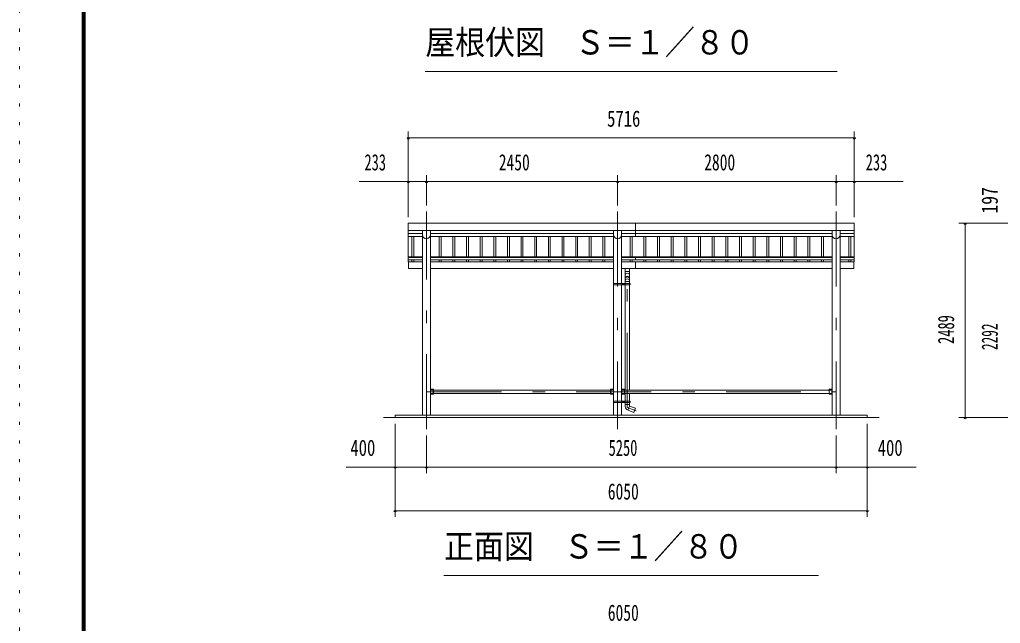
# Model space of a CAD drawing. Units: millimetres, scale not verified. Extents: x -34835 to 34837, y -16800 to 16800.
# Drawn here: x -12683 to -113, y 1535 to 9275 of the extents above; entities that cross this region are included whole.
import ezdxf
from ezdxf.enums import TextEntityAlignment as Align

# ---------------------------------------------------------------- set-up
doc = ezdxf.new("R2010")
doc.units = ezdxf.units.MM
doc.header["$LTSCALE"] = 80
doc.linetypes.add('USER3', pattern=[24, 12, -5, 2, -5])
doc.linetypes.add('USER4', pattern=[3, 0.5, -2.5])
for name, color, linetype, lineweight in [('0-2_1-08BOLD', 7, 'Continuous', 18), ('0-3_1-28CENTER', 3, 'USER3', 18), ('0-4_1-48THIN', 4, 'Continuous', 18), ('0-5_1-58DIM', 3, 'Continuous', 18), ('0-C_F-F1PAPER', 5, 'Continuous', 18), ('0-D_F-E_J_ADD', 5, 'USER4', 18)]:
    doc.layers.add(name, color=color, linetype=linetype, lineweight=lineweight)
doc.styles.add('ＭＳ ゴシック', font='')
doc.styles.get('ＭＳ ゴシック').set_extended_font_data('MS Gothic')

msp = doc.modelspace()

# ---------------------------------------------------------------- linework, layer by layer
at = {"layer": '0-2_1-08BOLD'}
for p, q in [((-4788.91, 6494.38), (-4788.91, 6663.33)), ((-1985.91, 6572.54), (-7701.91, 6572.54)), ((-7519.71, 6572.12), (-7519.71, 4204.33)), ((-7418.11, 4204.33), (-7418.11, 6572.12)), ((-5069.71, 6572.12), (-5069.71, 5890.33)), ((-4968.11, 5890.33), (-4968.11, 6572.12)), ((-2269.71, 6572.12), (-2269.71, 4204.33)), ((-2168.11, 4204.33), (-2168.11, 6572.12)), ((-7701.91, 6533.46), (-7519.71, 6533.46)), ((-7519.71, 6494.38), (-7701.91, 6494.38)), ((-7418.11, 6533.46), (-5069.71, 6533.46)), ((-5069.71, 6494.38), (-7418.11, 6494.38)), ((-4968.11, 6533.46), (-2269.71, 6533.46)), ((-2269.71, 6494.38), (-4968.11, 6494.38)), ((-2168.12, 6533.46), (-1985.91, 6533.46)), ((-1985.91, 6494.38), (-2168.12, 6494.38)), ((-7519.71, 6234.23), (-7701.91, 6234.23)), ((-7701.91, 6224.84), (-7519.71, 6224.84)), ((-7519.71, 6195.21), (-7701.91, 6195.21)), ((-7418.11, 6234.23), (-5069.71, 6234.23)), ((-5069.71, 6224.84), (-7418.11, 6224.84)), ((-7418.11, 6195.21), (-5069.71, 6195.21)), ((-5069.71, 6168.03), (-7418.11, 6168.03)), ((-4968.11, 6234.23), (-2269.71, 6234.23)), ((-2269.71, 6224.84), (-4968.11, 6224.84)), ((-4968.11, 6195.21), (-2269.71, 6195.21)), ((-2269.71, 6168.03), (-4968.11, 6168.03)), ((-4788.91, 6195.21), (-4788.91, 6234.23)), ((-4788.91, 6082.17), (-4788.91, 6168.03)), ((-1985.91, 6195.21), (-2168.12, 6195.21)), ((-2168.12, 6168.03), (-1985.91, 6168.03)), ((-1985.91, 6234.23), (-2168.11, 6234.23)), ((-2168.11, 6224.84), (-1985.91, 6224.84)), ((-7418.11, 6082.17), (-5069.71, 6082.17)), ((-4968.11, 6082.17), (-2269.71, 6082.17)), ((-4922.15, 6045.05), (-4922.15, 6082.17)), ((-4867.16, 6082.17), (-4867.16, 6045.05)), ((-4867.16, 5917.64), (-4922.15, 5917.64)), ((-5069.72, 5874.33), (-5069.72, 4382.93)), ((-4968.11, 4382.93), (-4968.11, 5874.33)), ((-4966.51, 5874.33), (-4966.51, 5890.33)), ((-4923.75, 5874.33), (-4923.75, 5890.33)), ((-4922.15, 4525.68), (-4922.15, 5874.33)), ((-4867.15, 5874.33), (-4867.15, 4525.68)), ((-4865.55, 5890.33), (-4865.55, 5874.33)), ((-4859.45, 5882.33), (-4865.55, 5882.33)), ((-7381.31, 4471.33), (-7381.31, 4537.33)), ((-5109.71, 4525.68), (-7378.11, 4525.68)), ((-5106.52, 4537.33), (-5106.52, 4471.33)), ((-4966.41, 4525.68), (-4931.32, 4525.68)), ((-4931.32, 4471.33), (-4931.32, 4537.33)), ((-4928.11, 4525.68), (-2309.71, 4525.68)), ((-2306.52, 4471.33), (-2306.52, 4537.33)), ((-7416.41, 4482.98), (-7381.31, 4482.98)), ((-7378.11, 4482.98), (-5109.71, 4482.98)), ((-5109.71, 4471.33), (-5069.71, 4471.33)), ((-2309.71, 4482.98), (-4928.11, 4482.98)), ((-4922.15, 4382.93), (-4922.15, 4482.98)), ((-4867.15, 4482.98), (-4867.15, 4382.93)), ((-5069.72, 4366.93), (-5069.72, 4204.33)), ((-4968.11, 4204.33), (-4968.11, 4366.93)), ((-4966.51, 4366.93), (-4966.51, 4382.93)), ((-4923.75, 4366.93), (-4923.75, 4382.93)), ((-4922.15, 4341.46), (-4922.15, 4366.93)), ((-4885.97, 4267.78), (-4867.15, 4319.46)), ((-4867.15, 4366.93), (-4867.15, 4341.46)), ((-4865.55, 4382.93), (-4865.55, 4366.93)), ((-4865.55, 4374.93), (-4859.45, 4374.93)), ((-1668.91, 4174.33), (-8018.91, 4174.33)), ((-7868.91, 4204.33), (-7868.91, 4174.33))]:
    msp.add_line(p, q, dxfattribs=at)
for points in [[(-7701.91, 6663.33), (-7701.91, 6168.03), (-7519.71, 6168.03)], [(-1985.91, 6168.03), (-1985.91, 6663.33), (-7701.91, 6663.33)], [(-7696.91, 6168.03), (-7696.91, 6082.17), (-7519.71, 6082.17)], [(-2168.12, 6082.17), (-1990.91, 6082.17), (-1990.91, 6168.03)], [(-4922.15, 5959.52), (-4922.15, 5995.38), (-4924.15, 6045.05), (-4865.15, 6045.05), (-4867.16, 5995.38), (-4867.16, 5959.52)], [(-4922.15, 5890.33), (-4922.15, 5924.58), (-4924.15, 5950.55)], [(-4865.15, 5950.42), (-4867.16, 5924.58), (-4867.16, 5890.33)], [(-7418.11, 4537.33), (-7378.11, 4537.33), (-7378.11, 4471.33), (-7418.11, 4471.33)], [(-7381.31, 4525.68), (-7416.41, 4525.68), (-7416.41, 4482.98)], [(-5109.71, 4471.33), (-5109.71, 4537.33), (-5069.71, 4537.33)], [(-5106.52, 4482.98), (-5071.41, 4482.98), (-5071.41, 4525.68), (-5106.52, 4525.68)], [(-4968.11, 4471.33), (-4928.12, 4471.33), (-4928.12, 4537.33), (-4968.11, 4537.33)], [(-4931.32, 4482.98), (-4966.41, 4482.98), (-4966.41, 4525.68)], [(-2269.71, 4537.33), (-2309.71, 4537.33), (-2309.71, 4471.33), (-2269.71, 4471.33)], [(-2306.52, 4525.68), (-2271.41, 4525.68), (-2271.41, 4482.98), (-2306.52, 4482.98)], [(-5071.31, 4382.93), (-5071.31, 4366.93), (-4859.45, 4366.93)], [(-4859.45, 4366.93), (-4859.45, 4382.93), (-5071.31, 4382.93)], [(-4865.65, 4341.46), (-4923.66, 4341.46), (-4921.9, 4315.67)], [(-4865.66, 4341.46), (-4867.15, 4319.46), (-4791.16, 4291.8), (-4809.97, 4240.12), (-4885.68, 4267.68)], [(-7868.91, 4204.33), (-1818.91, 4204.33), (-1818.91, 4174.33)]]:
    msp.add_lwpolyline(points, dxfattribs=at)
for points in [[(-5071.31, 5890.33), (-4859.45, 5890.33), (-4859.45, 5874.33), (-5071.31, 5874.33)], [(-4940.13, 5885.22), (-4945.13, 5888.11), (-4950.13, 5885.22), (-4950.13, 5879.45), (-4945.13, 5876.56), (-4940.13, 5879.45)], [(-4940.13, 4377.82), (-4940.13, 4372.04), (-4945.13, 4369.16), (-4950.13, 4372.04), (-4950.13, 4377.82), (-4945.13, 4380.7)]]:
    msp.add_lwpolyline(points, close=True, dxfattribs=at)
for centre, radius in [((-4945.13, 5882.33), 6.25), ((-4945.13, 5882.33), 4.9), ((-4945.13, 4374.93), 6.25), ((-4945.13, 4374.93), 4.9)]:
    msp.add_circle(centre, radius, dxfattribs=at)
for centre, radius, start, end in [((-7468.91, 6517.13), 50.8, 180, 0), ((-5018.91, 6517.13), 50.8, 180, 0), ((-2218.91, 6517.13), 50.8, 180, 0), ((-4894.65, 5948.71), 29.55, 3.56303, 176.43697), ((-4894.65, 5995.68), 27.55, 3.55867, 176.44133), ((-4894.65, 5957.21), 27.55, 3.55867, 176.44133), ((-4894.65, 5923.6), 27.55, 3.55867, 176.44133), ((-4867.03, 4319.42), 55, 183.90576, 250.16731)]:
    msp.add_arc(centre, radius, start, end, dxfattribs=at)
at = {"layer": '0-3_1-28CENTER'}
for p, q in [((-7468.91, 4024.33), (-7468.91, 6813.33)), ((-5018.91, 6813.33), (-5018.91, 4024.33)), ((-2218.91, 6813.33), (-2218.91, 4024.33)), ((-4894.65, 4300.21), (-4894.65, 6082.17)), ((-4932.63, 5882.33), (-4957.63, 5882.33)), ((-4945.13, 5894.83), (-4945.13, 5869.83)), ((-7468.91, 4504.33), (-2218.91, 4504.33)), ((-4957.63, 4374.93), (-4932.63, 4374.93)), ((-4945.13, 4387.43), (-4945.13, 4362.43)), ((-4894.67, 4300.21), (-4781.78, 4259.12))]:
    msp.add_line(p, q, dxfattribs=at)
at = {"layer": '0-4_1-48THIN'}
for p, q in [((-7656.41, 6234.23), (-7656.41, 6494.38)), ((-7631.41, 6494.38), (-7631.41, 6234.23)), ((-7306.41, 6494.38), (-7306.41, 6234.23)), ((-7281.41, 6234.23), (-7281.41, 6494.38)), ((-7131.41, 6234.23), (-7131.41, 6494.38)), ((-7106.41, 6494.38), (-7106.41, 6234.23)), ((-6956.41, 6494.38), (-6956.41, 6234.23)), ((-6931.41, 6234.23), (-6931.41, 6494.38)), ((-6781.41, 6234.23), (-6781.41, 6494.38)), ((-6756.41, 6494.38), (-6756.41, 6234.23)), ((-6606.41, 6494.38), (-6606.41, 6234.23)), ((-6581.41, 6234.23), (-6581.41, 6494.38)), ((-6431.41, 6234.23), (-6431.41, 6494.38)), ((-6406.41, 6494.38), (-6406.41, 6234.23)), ((-6256.41, 6494.38), (-6256.41, 6234.23)), ((-6231.41, 6234.23), (-6231.41, 6494.38)), ((-6081.41, 6234.23), (-6081.41, 6494.38)), ((-6056.41, 6494.38), (-6056.41, 6234.23)), ((-5906.41, 6494.38), (-5906.41, 6234.23)), ((-5881.41, 6234.23), (-5881.41, 6494.38)), ((-5731.41, 6234.23), (-5731.41, 6494.38)), ((-5706.41, 6494.38), (-5706.41, 6234.23)), ((-5556.41, 6494.38), (-5556.41, 6234.23)), ((-5531.41, 6234.23), (-5531.41, 6494.38)), ((-5381.41, 6234.23), (-5381.41, 6494.38)), ((-5356.41, 6494.38), (-5356.41, 6234.23)), ((-5206.41, 6494.38), (-5206.41, 6234.23)), ((-5181.41, 6234.23), (-5181.41, 6494.38)), ((-4856.41, 6234.23), (-4856.41, 6494.38)), ((-4831.41, 6494.38), (-4831.41, 6234.23)), ((-4681.41, 6494.38), (-4681.41, 6234.23)), ((-4656.41, 6234.23), (-4656.41, 6494.38)), ((-4506.41, 6234.23), (-4506.41, 6494.38)), ((-4481.41, 6494.38), (-4481.41, 6234.23)), ((-4331.41, 6494.38), (-4331.41, 6234.23)), ((-4306.41, 6234.23), (-4306.41, 6494.38)), ((-4156.41, 6234.23), (-4156.41, 6494.38)), ((-4131.41, 6494.38), (-4131.41, 6234.23)), ((-3981.41, 6494.38), (-3981.41, 6234.23)), ((-3956.41, 6234.23), (-3956.41, 6494.38)), ((-3806.41, 6234.23), (-3806.41, 6494.38)), ((-3781.41, 6494.38), (-3781.41, 6234.23)), ((-3631.41, 6494.38), (-3631.41, 6234.23)), ((-3606.41, 6234.23), (-3606.41, 6494.38)), ((-3456.41, 6234.23), (-3456.41, 6494.38)), ((-3431.41, 6494.38), (-3431.41, 6234.23)), ((-3281.41, 6494.38), (-3281.41, 6234.23)), ((-3256.41, 6234.23), (-3256.41, 6494.38)), ((-3106.41, 6234.23), (-3106.41, 6494.38)), ((-3081.41, 6494.38), (-3081.41, 6234.23)), ((-2931.41, 6494.38), (-2931.41, 6234.23)), ((-2906.41, 6234.23), (-2906.41, 6494.38)), ((-2756.41, 6234.23), (-2756.41, 6494.38)), ((-2731.41, 6494.38), (-2731.41, 6234.23)), ((-2581.41, 6494.38), (-2581.41, 6234.23)), ((-2556.41, 6234.23), (-2556.41, 6494.38)), ((-2406.41, 6234.23), (-2406.41, 6494.38)), ((-2381.41, 6494.38), (-2381.41, 6234.23)), ((-2056.41, 6494.38), (-2056.41, 6234.23)), ((-2031.41, 6234.23), (-2031.41, 6494.38)), ((-7656.41, 6168.03), (-7656.41, 6195.21)), ((-7631.41, 6195.21), (-7631.41, 6168.03)), ((-7306.41, 6195.21), (-7306.41, 6168.03)), ((-7281.41, 6168.03), (-7281.41, 6195.21)), ((-7131.41, 6168.03), (-7131.41, 6195.21)), ((-7106.41, 6195.21), (-7106.41, 6168.03)), ((-6956.41, 6195.21), (-6956.41, 6168.03)), ((-6931.41, 6168.03), (-6931.41, 6195.21)), ((-6781.41, 6168.03), (-6781.41, 6195.21)), ((-6756.41, 6195.21), (-6756.41, 6168.03)), ((-6606.41, 6195.21), (-6606.41, 6168.03)), ((-6581.41, 6168.03), (-6581.41, 6195.21)), ((-6431.41, 6168.03), (-6431.41, 6195.21)), ((-6406.41, 6195.21), (-6406.41, 6168.03)), ((-6256.41, 6195.21), (-6256.41, 6168.03)), ((-6231.41, 6168.03), (-6231.41, 6195.21)), ((-6081.41, 6168.03), (-6081.41, 6195.21)), ((-6056.41, 6195.21), (-6056.41, 6168.03)), ((-5906.41, 6195.21), (-5906.41, 6168.03)), ((-5881.41, 6168.03), (-5881.41, 6195.21)), ((-5731.41, 6168.03), (-5731.41, 6195.21)), ((-5706.41, 6195.21), (-5706.41, 6168.03)), ((-5556.41, 6195.21), (-5556.41, 6168.03)), ((-5531.41, 6168.03), (-5531.41, 6195.21)), ((-5381.41, 6168.03), (-5381.41, 6195.21)), ((-5356.41, 6195.21), (-5356.41, 6168.03)), ((-5206.41, 6195.21), (-5206.41, 6168.03)), ((-5181.41, 6168.03), (-5181.41, 6195.21)), ((-4856.41, 6168.03), (-4856.41, 6195.21)), ((-4831.41, 6195.21), (-4831.41, 6168.03)), ((-4681.41, 6195.21), (-4681.41, 6168.03)), ((-4656.41, 6168.03), (-4656.41, 6195.21)), ((-4506.41, 6168.03), (-4506.41, 6195.21)), ((-4481.41, 6195.21), (-4481.41, 6168.03)), ((-4331.41, 6195.21), (-4331.41, 6168.03)), ((-4306.41, 6168.03), (-4306.41, 6195.21)), ((-4156.41, 6168.03), (-4156.41, 6195.21)), ((-4131.41, 6195.21), (-4131.41, 6168.03)), ((-3981.41, 6195.21), (-3981.41, 6168.03)), ((-3956.41, 6168.03), (-3956.41, 6195.21)), ((-3806.41, 6168.03), (-3806.41, 6195.21)), ((-3781.41, 6195.21), (-3781.41, 6168.03)), ((-3631.41, 6195.21), (-3631.41, 6168.03)), ((-3606.41, 6168.03), (-3606.41, 6195.21)), ((-3456.41, 6168.03), (-3456.41, 6195.21)), ((-3431.41, 6195.21), (-3431.41, 6168.03)), ((-3281.41, 6195.21), (-3281.41, 6168.03)), ((-3256.41, 6168.03), (-3256.41, 6195.21)), ((-3106.41, 6168.03), (-3106.41, 6195.21)), ((-3081.41, 6195.21), (-3081.41, 6168.03)), ((-2931.41, 6195.21), (-2931.41, 6168.03)), ((-2906.41, 6168.03), (-2906.41, 6195.21)), ((-2756.41, 6168.03), (-2756.41, 6195.21)), ((-2731.41, 6195.21), (-2731.41, 6168.03)), ((-2581.41, 6195.21), (-2581.41, 6168.03)), ((-2556.41, 6168.03), (-2556.41, 6195.21)), ((-2406.41, 6168.03), (-2406.41, 6195.21)), ((-2381.41, 6195.21), (-2381.41, 6168.03)), ((-2056.41, 6195.21), (-2056.41, 6168.03)), ((-2031.41, 6168.03), (-2031.41, 6195.21))]:
    msp.add_line(p, q, dxfattribs=at)
at = {"layer": '0-5_1-58DIM'}
for p, q in [((-2203.91, 8611.48), (-7483.91, 8611.48)), ((-7701.91, 6743.33), (-7701.91, 7839.33)), ((-1985.91, 7839.33), (-1985.91, 6743.33)), ((-7685.91, 7759.33), (-7717.91, 7759.33)), ((-7701.91, 7759.33), (-1985.91, 7759.33)), ((-1969.91, 7759.33), (-2001.91, 7759.33)), ((-7701.92, 7199.33), (-8329.92, 7199.33)), ((-7685.91, 7199.33), (-7717.91, 7199.33)), ((-7701.91, 7199.33), (-7468.91, 7199.33)), ((-7452.91, 7199.33), (-7484.91, 7199.33)), ((-7468.91, 6893.33), (-7468.91, 7279.33)), ((-7468.91, 7199.33), (-5018.91, 7199.33)), ((-5002.91, 7199.33), (-5034.91, 7199.33)), ((-5018.91, 7279.33), (-5018.91, 6893.33)), ((-5018.91, 7199.33), (-2218.91, 7199.33)), ((-2202.91, 7199.33), (-2234.91, 7199.33)), ((-2218.91, 7279.33), (-2218.91, 6893.33)), ((-2218.91, 7199.33), (-1985.91, 7199.33)), ((-1969.91, 7199.33), (-2001.91, 7199.33)), ((-1357.91, 7199.33), (-1985.91, 7199.33)), ((607.81, 6663.33), (-643.91, 6663.33)), ((-547.91, 6663.33), (-579.91, 6663.33)), ((-563.91, 4174.33), (-563.91, 6663.33)), ((-643.91, 4174.33), (596.09, 4174.33)), ((-547.91, 4174.33), (-579.91, 4174.33)), ((-7868.91, 2899.33), (-7868.91, 4094.33)), ((-1818.91, 4094.33), (-1818.91, 2899.33)), ((-7468.91, 3944.33), (-7468.91, 3459.34)), ((-2218.91, 3944.33), (-2218.91, 3459.34)), ((-7868.91, 3539.33), (-8496.91, 3539.33)), ((-7852.91, 3539.34), (-7884.91, 3539.34)), ((-7868.91, 3539.34), (-7468.91, 3539.34)), ((-7452.91, 3539.34), (-7484.91, 3539.34)), ((-7468.91, 3539.34), (-2218.91, 3539.34)), ((-2202.91, 3539.34), (-2234.91, 3539.34)), ((-2218.91, 3539.34), (-1818.91, 3539.34)), ((-1802.91, 3539.34), (-1834.91, 3539.34)), ((-1818.91, 3539.33), (-1190.91, 3539.33)), ((-7852.91, 2979.33), (-7884.91, 2979.33)), ((-7868.91, 2979.33), (-1818.91, 2979.33)), ((-1802.91, 2979.33), (-1834.91, 2979.33)), ((-2443.91, 2149.33), (-7243.91, 2149.33))]:
    msp.add_line(p, q, dxfattribs=at)
for centre in [(-7701.91, 7759.33), (-1985.91, 7759.33), (-7701.91, 7199.33), (-7468.91, 7199.33), (-5018.91, 7199.33), (-2218.91, 7199.33), (-1985.91, 7199.33), (-563.91, 6663.33), (-563.91, 4174.33), (-7868.91, 3539.34), (-7468.91, 3539.34), (-2218.91, 3539.34), (-1818.91, 3539.34), (-7868.91, 2979.33), (-1818.91, 2979.33)]:
    msp.add_arc(centre, 16, 180, 0, dxfattribs=at)
at = {"layer": '0-C_F-F1PAPER'}
for points in [[(34037.47, -16000), (-11882.53, -16000), (-11882.53, 16160), (34037.47, 16160)], [(34033.47, -15996), (-11878.53, -15996), (-11878.53, 16156), (34033.47, 16156)], [(34029.47, -15992), (34029.47, 16152), (-11874.53, 16152), (-11874.53, -15992)], [(34025.47, -15988), (-11870.53, -15988), (-11870.53, 16148), (34025.47, 16148)], [(34021.47, -15984), (34021.47, 16144), (-11866.53, 16144), (-11866.53, -15984)], [(34017.47, -15980), (-11862.53, -15980), (-11862.53, 16140), (34017.47, 16140)], [(34013.47, -15976), (34013.47, 16136), (-11858.53, 16136), (-11858.53, -15976)], [(34009.47, -15972), (-11854.53, -15972), (-11854.53, 16132), (34009.47, 16132)], [(34005.47, -15968), (-11850.53, -15968), (-11850.53, 16128), (34005.47, 16128)], [(34001.47, -15964), (-11846.53, -15964), (-11846.53, 16124), (34001.47, 16124)], [(33997.47, -15960), (33997.47, 16120), (-11842.53, 16120), (-11842.53, -15960)]]:
    msp.add_lwpolyline(points, close=True, dxfattribs=at)
at = {"layer": '0-D_F-E_J_ADD'}
msp.add_lwpolyline([(34837.47, -16800), (-12682.53, -16800), (-12682.53, 16800), (34837.47, 16800)], close=True, dxfattribs=at)

# ---------------------------------------------------------------- texts
at = {"layer": '0-5_1-58DIM', "color": 7, "style": 'ＭＳ ゴシック'}
for s, height, width, p in [('屋根伏図\u3000Ｓ＝１／８０', 312.6, 0.9, (-7483.91, 8734.11)), ('5716', 208.4, 0.75, (-5153.37, 7839.33)), ('233', 208.4, 0.65, (-8262.99, 7279.33)), ('2450', 208.4, 0.7, (-6541.53, 7279.33)), ('2800', 208.4, 0.7, (-3908.95, 7279.33)), ('233', 208.4, 0.65, (-1838.99, 7279.33)), ('400', 208.4, 0.75, (-8443.11, 3619.34)), ('5250', 208.4, 0.65, (-5134.07, 3619.34)), ('400', 208.4, 0.75, (-1685.11, 3619.34)), ('6050', 208.4, 0.7, (-5144.37, 3059.33)), ('正面図\u3000Ｓ＝１／８０', 312.6, 0.9, (-7243.91, 2271.97)), ('6050', 208.4, 0.7, (-5144.37, 1505.04))]:
    msp.add_text(s, height=height, dxfattribs=dict(at, width=width)).set_placement(p, align=Align.BOTTOM_LEFT)
for s, width, p in [('197', 0.8, (-83.91, 6787.52)), ('2489', 0.65, (-643.91, 5117.62)), ('2292', 0.6, (-83.91, 5038.92))]:
    msp.add_text(s, height=208.4, rotation=90, dxfattribs=dict(at, width=width)).set_placement(p, align=Align.BOTTOM_LEFT)

doc.saveas('drawing.dxf')
